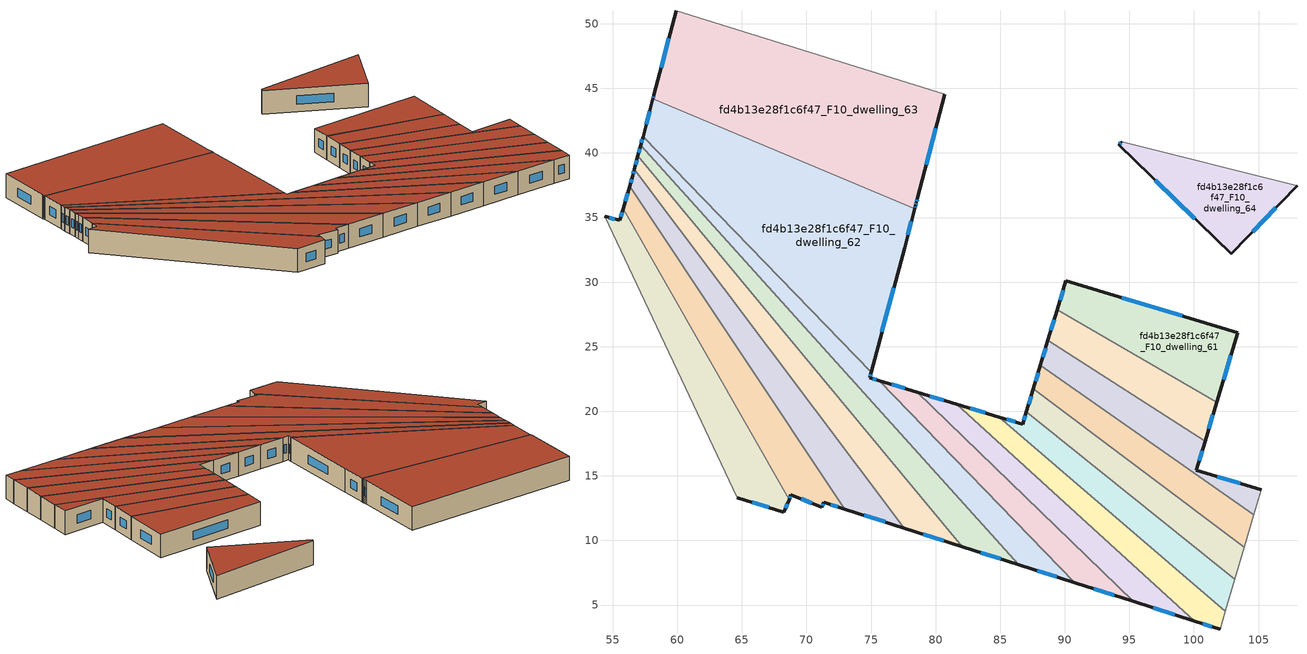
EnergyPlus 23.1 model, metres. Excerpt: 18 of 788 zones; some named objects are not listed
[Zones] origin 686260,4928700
fd4b13e28f1c6f47_F10_dwelling_47
 floor to fd4b13e28f1c6f47_F9_dwelling_47 (EU_floor_Construction): 55.8,35.69 68.65,13.16 68.26,12.19 64.63,13.32 54.36,35.1 55.54,34.78 z30
 wall outside (EU_wall_Construction): 55.8,35.69 55.54,34.78 54.36,35.1 / 64.63,13.32 68.26,12.19 68.65,13.16 z30:33
 wall to fd4b13e28f1c6f47_F10_dwelling_46 (EU_wall_Construction): 54.36,35.1 64.63,13.32 z30:33
 wall to fd4b13e28f1c6f47_F10_dwelling_48 (EU_wall_Construction): 68.65,13.16 55.8,35.69 z30:33
 window (EU_Window_Construction): 55.16,34.88 54.74,35 / 55.72,35.39 55.62,35.07 / 68.38,12.5 68.52,12.84 / 65.81,12.95 67.08,12.56 z30.97:32.03
 roof outside (EU_roof_Construction): 68.26,12.19 68.65,13.16 55.8,35.69 55.54,34.78 54.36,35.1 64.63,13.32 z33
fd4b13e28f1c6f47_F10_dwelling_48
 floor to fd4b13e28f1c6f47_F9_dwelling_48 (EU_floor_Construction): 56.31,37.43 72.96,12.43 71.34,12.95 71.2,12.57 68.8,13.53 68.65,13.16 55.8,35.69 z30
 wall outside (EU_wall_Construction): 68.65,13.16 68.8,13.53 71.2,12.57 71.34,12.95 72.96,12.43 / 56.31,37.43 55.8,35.69 z30:33
 wall to fd4b13e28f1c6f47_F10_dwelling_49 (EU_wall_Construction): 72.96,12.43 56.31,37.43 z30:33
 window (EU_Window_Construction): 69.58,13.22 70.42,12.88 / 68.7,13.28 68.75,13.41 / 56.15,36.87 55.97,36.25 / 71.86,12.78 72.43,12.6 / 71.24,12.69 71.29,12.83 z30.97:32.03
 roof outside (EU_roof_Construction): 72.96,12.43 56.31,37.43 55.8,35.69 68.65,13.16 68.8,13.53 71.2,12.57 71.34,12.95 z33
fd4b13e28f1c6f47_F10_dwelling_49
 floor to fd4b13e28f1c6f47_F9_dwelling_49 (EU_floor_Construction): 56.68,38.74 77.58,10.95 72.96,12.43 56.31,37.43 56.55,38.24 z30
 wall outside (EU_wall_Construction): 56.68,38.74 56.55,38.24 56.31,37.43 / 72.96,12.43 77.58,10.95 z30:33
 wall to fd4b13e28f1c6f47_F10_dwelling_50 (EU_wall_Construction): 77.58,10.95 56.68,38.74 z30:33
 window (EU_Window_Construction): 56.47,37.98 56.39,37.69 / 56.64,38.58 56.59,38.4 / 74.46,11.95 76.08,11.43 z30.97:32.03
 roof outside (EU_roof_Construction): 77.58,10.95 56.68,38.74 56.55,38.24 56.31,37.43 72.96,12.43 z33
fd4b13e28f1c6f47_F10_dwelling_50
 floor to fd4b13e28f1c6f47_F9_dwelling_50 (EU_floor_Construction): 56.95,39.77 82.06,9.52 77.58,10.95 56.68,38.74 z30
 wall outside (EU_wall_Construction): 56.95,39.77 56.68,38.74 / 77.58,10.95 82.06,9.52 z30:33
 wall to fd4b13e28f1c6f47_F10_dwelling_51 (EU_wall_Construction): 82.06,9.52 56.95,39.77 z30:33
 window (EU_Window_Construction): 56.86,39.43 56.77,39.07 / 79.03,10.49 80.61,9.98 z30.97:32.03
 roof outside (EU_roof_Construction): 82.06,9.52 56.95,39.77 56.68,38.74 77.58,10.95 z33
fd4b13e28f1c6f47_F10_dwelling_51
 floor to fd4b13e28f1c6f47_F9_dwelling_51 (EU_floor_Construction): 57.17,40.59 86.45,8.11 82.06,9.52 56.95,39.77 z30
 wall outside (EU_wall_Construction): 57.17,40.59 56.95,39.77 / 82.06,9.52 86.45,8.11 z30:33
 wall to fd4b13e28f1c6f47_F10_dwelling_52 (EU_wall_Construction): 86.45,8.11 57.17,40.59 z30:33
 window (EU_Window_Construction): 57.09,40.32 57.02,40.03 / 83.49,9.06 85.03,8.57 z30.97:32.03
 roof outside (EU_roof_Construction): 86.45,8.11 57.17,40.59 56.95,39.77 82.06,9.52 z33
fd4b13e28f1c6f47_F10_dwelling_52
 floor to fd4b13e28f1c6f47_F9_dwelling_52 (EU_floor_Construction): 75,23.02 74.89,22.59 75.65,22.36 90.78,6.73 86.45,8.11 57.17,40.59 57.34,41.26 z30
 wall outside (EU_wall_Construction): 57.34,41.26 57.17,40.59 / 75.65,22.36 74.89,22.59 75,23.02 / 86.45,8.11 90.78,6.73 z30:33
 wall to fd4b13e28f1c6f47_F10_dwelling_62 (EU_wall_Construction): 75,23.02 57.34,41.26 z30:33
 wall to fd4b13e28f1c6f47_F10_dwelling_53 (EU_wall_Construction): 90.78,6.73 75.65,22.36 z30:33
 window (EU_Window_Construction): 57.29,41.04 57.22,40.81 / 74.92,22.73 74.97,22.88 / 75.4,22.43 75.13,22.51 / 87.86,7.66 89.38,7.18 z30.97:32.03
 roof outside (EU_roof_Construction): 90.78,6.73 75.65,22.36 74.89,22.59 75,23.02 57.34,41.26 57.17,40.59 86.45,8.11 z33
fd4b13e28f1c6f47_F10_dwelling_53
 floor to fd4b13e28f1c6f47_F9_dwelling_53 (EU_floor_Construction): 90.78,6.73 75.65,22.36 78.56,21.48 95.3,5.28 z30
 wall outside (EU_wall_Construction): 78.56,21.48 75.65,22.36 / 90.78,6.73 95.3,5.28 z30:33
 wall to fd4b13e28f1c6f47_F10_dwelling_54 (EU_wall_Construction): 95.3,5.28 78.56,21.48 z30:33
 window (EU_Window_Construction): 77.62,21.76 76.59,22.07 / 92.25,6.26 93.83,5.75 z30.97:32.03
 roof outside (EU_roof_Construction): 95.3,5.28 78.56,21.48 75.65,22.36 90.78,6.73 z33
fd4b13e28f1c6f47_F10_dwelling_54
 floor to fd4b13e28f1c6f47_F9_dwelling_54 (EU_floor_Construction): 95.3,5.28 78.56,21.48 81.62,20.55 100.06,3.76 z30
 wall outside (EU_wall_Construction): 81.62,20.55 78.56,21.48 / 95.3,5.28 100.06,3.76 z30:33
 wall to fd4b13e28f1c6f47_F10_dwelling_55 (EU_wall_Construction): 100.06,3.76 81.62,20.55 z30:33
 window (EU_Window_Construction): 80.63,20.85 79.55,21.18 / 96.84,4.79 98.52,4.25 z30.97:32.03
 roof outside (EU_roof_Construction): 100.06,3.76 81.62,20.55 78.56,21.48 95.3,5.28 z33
fd4b13e28f1c6f47_F10_dwelling_55
 floor to fd4b13e28f1c6f47_F9_dwelling_55 (EU_floor_Construction): 102.44,4.51 102.03,3.13 100.06,3.76 81.62,20.55 84.93,19.55 z30
 wall outside (EU_wall_Construction): 84.93,19.55 81.62,20.55 / 100.06,3.76 102.03,3.13 z30:33
 wall to fd4b13e28f1c6f47_F10_dwelling_56 (EU_wall_Construction): 102.44,4.51 84.93,19.55 z30:33
 wall adiabatic (EU_wall_Construction): 102.03,3.13 102.44,4.51 z30:33
 window (EU_Window_Construction): 83.86,19.88 82.69,20.23 / 100.7,3.55 101.39,3.33 z30.97:32.03
 roof outside (EU_roof_Construction): 102.03,3.13 102.44,4.51 84.93,19.55 81.62,20.55 100.06,3.76 z33
fd4b13e28f1c6f47_F10_dwelling_56
 floor to fd4b13e28f1c6f47_F9_dwelling_56 (EU_floor_Construction): 103.17,6.98 102.44,4.51 84.93,19.55 86.74,19.01 87.03,19.97 z30
 wall outside (EU_wall_Construction): 87.03,19.97 86.74,19.01 84.93,19.55 z30:33
 wall to fd4b13e28f1c6f47_F10_dwelling_57 (EU_wall_Construction): 103.17,6.98 87.03,19.97 z30:33
 wall adiabatic (EU_wall_Construction): 102.44,4.51 103.17,6.98 z30:33
 window (EU_Window_Construction): 86.15,19.19 85.51,19.38 / 86.93,19.66 86.83,19.32 z30.97:32.03
 roof outside (EU_roof_Construction): 102.44,4.51 103.17,6.98 87.03,19.97 86.74,19.01 84.93,19.55 z33
fd4b13e28f1c6f47_F10_dwelling_57
 floor to fd4b13e28f1c6f47_F9_dwelling_57 (EU_floor_Construction): 103.91,9.48 103.17,6.98 87.03,19.97 87.57,21.76 z30
 wall outside (EU_wall_Construction): 87.57,21.76 87.03,19.97 z30:33
 wall adiabatic (EU_wall_Construction): 103.17,6.98 103.91,9.48 z30:33
 wall to fd4b13e28f1c6f47_F10_dwelling_58 (EU_wall_Construction): 103.91,9.48 87.57,21.76 z30:33
 window (EU_Window_Construction): 87.39,21.18 87.2,20.55 z30.97:32.03
 roof outside (EU_roof_Construction): 103.17,6.98 103.91,9.48 87.57,21.76 87.03,19.97 z33
fd4b13e28f1c6f47_F10_dwelling_58
 floor to fd4b13e28f1c6f47_F9_dwelling_58 (EU_floor_Construction): 104.65,11.98 103.91,9.48 87.57,21.76 88.11,23.55 z30
 wall outside (EU_wall_Construction): 88.11,23.55 87.57,21.76 z30:33
 wall adiabatic (EU_wall_Construction): 103.91,9.48 104.65,11.98 z30:33
 wall to fd4b13e28f1c6f47_F10_dwelling_59 (EU_wall_Construction): 104.65,11.98 88.11,23.55 z30:33
 window (EU_Window_Construction): 87.94,22.97 87.74,22.34 z30.97:32.03
 roof outside (EU_roof_Construction): 103.91,9.48 104.65,11.98 88.11,23.55 87.57,21.76 z33
fd4b13e28f1c6f47_F10_dwelling_59
 floor to fd4b13e28f1c6f47_F9_dwelling_59 (EU_floor_Construction): 100.86,17.69 100.19,15.45 105.22,13.91 104.65,11.98 88.11,23.55 88.7,25.5 z30
 wall outside (EU_wall_Construction): 88.7,25.5 88.11,23.55 / 105.22,13.91 100.19,15.45 100.86,17.69 z30:33
 wall adiabatic (EU_wall_Construction): 104.65,11.98 105.22,13.91 z30:33
 wall to fd4b13e28f1c6f47_F10_dwelling_60 (EU_wall_Construction): 100.86,17.69 88.7,25.5 z30:33
 window (EU_Window_Construction): 88.51,24.87 88.3,24.18 / 100.41,16.17 100.64,16.96 / 103.59,14.41 101.82,14.95 z30.97:32.03
 roof outside (EU_roof_Construction): 104.65,11.98 105.22,13.91 100.19,15.45 100.86,17.69 88.7,25.5 88.11,23.55 z33
fd4b13e28f1c6f47_F10_dwelling_60
 floor to fd4b13e28f1c6f47_F9_dwelling_60 (EU_floor_Construction): 101.77,20.69 100.86,17.69 88.7,25.5 89.41,27.86 z30
 wall outside (EU_wall_Construction): 100.86,17.69 101.77,20.69 / 89.41,27.86 88.7,25.5 z30:33
 wall to fd4b13e28f1c6f47_F10_dwelling_61 (EU_wall_Construction): 101.77,20.69 89.41,27.86 z30:33
 window (EU_Window_Construction): 101.16,18.66 101.47,19.72 / 89.18,27.09 88.93,26.26 z30.97:32.03
 roof outside (EU_roof_Construction): 100.86,17.69 101.77,20.69 89.41,27.86 88.7,25.5 z33
fd4b13e28f1c6f47_F10_dwelling_61
 floor to fd4b13e28f1c6f47_F9_dwelling_61 (EU_floor_Construction): 103.4,26.08 101.77,20.69 89.41,27.86 90.09,30.09 z30
 wall outside (EU_wall_Construction): 101.77,20.69 103.4,26.08 90.09,30.09 89.41,27.86 z30:33
 window (EU_Window_Construction): 102.3,22.44 102.87,24.33 / 89.87,29.37 89.63,28.58 / 99.08,27.38 94.4,28.79 z30.97:32.03
 roof outside (EU_roof_Construction): 101.77,20.69 103.4,26.08 90.09,30.09 89.41,27.86 z33
fd4b13e28f1c6f47_F10_dwelling_62
 floor to fd4b13e28f1c6f47_F9_dwelling_62 (EU_floor_Construction): 78.39,35.69 77.6,32.68 75,23.02 57.34,41.26 58.11,44.19 z30
 wall outside (EU_wall_Construction): 75,23.02 77.6,32.68 78.39,35.69 / 58.11,44.19 57.34,41.26 z30:33
 wall to fd4b13e28f1c6f47_F10_dwelling_63 (EU_wall_Construction): 78.39,35.69 58.11,44.19 z30:33
 window (EU_Window_Construction): 77.85,33.66 78.13,34.72 / 75.84,26.15 76.76,29.55 / 57.86,43.24 57.59,42.21 z30.97:32.03
 roof outside (EU_roof_Construction): 75,23.02 77.6,32.68 78.39,35.69 58.11,44.19 57.34,41.26 z33
fd4b13e28f1c6f47_F10_dwelling_63
 floor to fd4b13e28f1c6f47_F9_dwelling_63 (EU_floor_Construction): 80.7,44.55 78.59,36.47 78.51,36.15 78.46,35.99 78.44,35.89 78.4,35.74 78.39,35.69 58.11,44.19 58.13,44.24 58.17,44.38 58.19,44.48 59.91,51.01 z30
 wall outside (EU_wall_Construction): 59.91,51.01 58.19,44.48 58.17,44.38 58.13,44.24 58.11,44.19 / 78.39,35.69 78.4,35.74 78.44,35.89 78.46,35.99 78.51,36.15 78.59,36.47 80.7,44.55 z30:33
 wall to fd4b13e28f1c6f47_F10_dwelling_1 (EU_wall_Construction): 80.7,44.55 59.91,51.01 z30:33
 window (EU_Window_Construction): 58.15,44.34 58.14,44.29 / 59.35,48.89 58.75,46.6 / 79.28,39.09 80.02,41.93 / 78.53,36.25 78.56,36.37 / 78.48,36.04 78.49,36.09 / 78.41,35.79 78.42,35.84 z30.97:32.03
 roof outside (EU_roof_Construction): 78.51,36.15 78.59,36.47 80.7,44.55 59.91,51.01 58.19,44.48 58.17,44.38 58.13,44.24 58.11,44.19 78.39,35.69 78.4,35.74 78.44,35.89 78.46,35.99 z33
fd4b13e28f1c6f47_F10_dwelling_64
 floor to fd4b13e28f1c6f47_F9_dwelling_64 (EU_floor_Construction): 107.98,37.45 102.91,32.19 94.17,40.62 94.41,40.87 z30
 wall outside (EU_wall_Construction): 94.41,40.87 94.17,40.62 102.91,32.19 107.98,37.45 z30:33
 wall to fd4b13e28f1c6f47_F10_dwelling_65 (EU_wall_Construction): 107.98,37.45 94.41,40.87 z30:33
 window (EU_Window_Construction): 94.33,40.79 94.25,40.7 / 104.55,33.89 106.34,35.74 / 97,37.89 100.07,34.92 z30.97:32.03
 roof outside (EU_roof_Construction): 102.91,32.19 107.98,37.45 94.41,40.87 94.17,40.62 z33
[Building]
EU S2 Campaign: North Axis=0; Terrain=City; Solar Distribution=FullExterior
[Site:Location]
Bologna: Latitude=44.5; Longitude=11.25; Time Zone=1; Elevation=37
[SizingPeriod:WeatherFileDays]
AnnualSizingPeriod: Begin Month=1; Begin Day of Month=1; End Month=12; End Day of Month=31; Day of Week for Start Day=Monday; Use Weather File Daylight Saving Period=No; Use Weather File Rain and Snow Indicators=No
[MATERIAL]
EU_InternalMass_Material: Roughness=MediumRough; Thickness=0.1; Conductivity=1; Density=1800; Specific Heat=900; Thermal Absorptance=0.9; Solar Absorptance=0.7; Visible Absorptance=0.7
[MATERIAL:NOMASS] Roughness=MediumRough; Thermal Absorptance=0.9; Solar Absorptance=0.7; Visible Absorptance=0.7
Name | Thermal Resistance
EU_wall_NoMass | 0.779417
EU_roof_NoMass | 0.435466
EU_floor_NoMass | 0.588222
[WINDOWMATERIAL:SIMPLEGLAZINGSYSTEM]
EU_Window_SimpleGlazing: UFactor=5.16242; Solar Heat Gain Coefficient=0.85; Visible Transmittance=0.85
[CONSTRUCTION]
EU_wall_Construction: EU_wall_NoMass
EU_roof_Construction: EU_roof_NoMass
EU_floor_Construction: EU_floor_NoMass
EU_Window_Construction: EU_Window_SimpleGlazing
EU_InternalMass_Construction: EU_InternalMass_Material
[ZONE] Type=1; Multiplier=1; Ceiling Height=autocalculate; Floor Area=autocalculate; Part of Total Floor Area=Yes
Name | Volume
fd4b13e28f1c6f47_F10_dwelling_47 | 192.736
fd4b13e28f1c6f47_F10_dwelling_48 | 192.786
fd4b13e28f1c6f47_F10_dwelling_49 | 192.72
fd4b13e28f1c6f47_F10_dwelling_50 | 192.804
fd4b13e28f1c6f47_F10_dwelling_51 | 192.759
fd4b13e28f1c6f47_F10_dwelling_52 | 192.728
fd4b13e28f1c6f47_F10_dwelling_53 | 121.751
fd4b13e28f1c6f47_F10_dwelling_54 | 129.023
fd4b13e28f1c6f47_F10_dwelling_55 | 133.568
fd4b13e28f1c6f47_F10_dwelling_56 | 129.47
fd4b13e28f1c6f47_F10_dwelling_57 | 128.679
fd4b13e28f1c6f47_F10_dwelling_58 | 128.791
fd4b13e28f1c6f47_F10_dwelling_59 | 115.576
fd4b13e28f1c6f47_F10_dwelling_60 | 116.77
fd4b13e28f1c6f47_F10_dwelling_61 | 166.024
fd4b13e28f1c6f47_F10_dwelling_62 | 527.246
fd4b13e28f1c6f47_F10_dwelling_63 | 528.808
fd4b13e28f1c6f47_F10_dwelling_64 | 139.54
[INTERNALMASS] Construction=EU_InternalMass_Construction
Name | Zone or ZoneList | Surface Area
fd4b13e28f1c6f47_F10_dwelling_47_EU_InternalMass | fd4b13e28f1c6f47_F10_dwelling_47 | 64.2455
fd4b13e28f1c6f47_F10_dwelling_48_EU_InternalMass | fd4b13e28f1c6f47_F10_dwelling_48 | 64.2628
fd4b13e28f1c6f47_F10_dwelling_49_EU_InternalMass | fd4b13e28f1c6f47_F10_dwelling_49 | 64.2406
fd4b13e28f1c6f47_F10_dwelling_50_EU_InternalMass | fd4b13e28f1c6f47_F10_dwelling_50 | 64.2682
fd4b13e28f1c6f47_F10_dwelling_51_EU_InternalMass | fd4b13e28f1c6f47_F10_dwelling_51 | 64.2529
fd4b13e28f1c6f47_F10_dwelling_52_EU_InternalMass | fd4b13e28f1c6f47_F10_dwelling_52 | 64.2428
fd4b13e28f1c6f47_F10_dwelling_53_EU_InternalMass | fd4b13e28f1c6f47_F10_dwelling_53 | 40.5834
fd4b13e28f1c6f47_F10_dwelling_54_EU_InternalMass | fd4b13e28f1c6f47_F10_dwelling_54 | 43.0077
fd4b13e28f1c6f47_F10_dwelling_55_EU_InternalMass | fd4b13e28f1c6f47_F10_dwelling_55 | 44.5228
fd4b13e28f1c6f47_F10_dwelling_56_EU_InternalMass | fd4b13e28f1c6f47_F10_dwelling_56 | 43.1566
fd4b13e28f1c6f47_F10_dwelling_57_EU_InternalMass | fd4b13e28f1c6f47_F10_dwelling_57 | 42.8931
fd4b13e28f1c6f47_F10_dwelling_58_EU_InternalMass | fd4b13e28f1c6f47_F10_dwelling_58 | 42.9303
fd4b13e28f1c6f47_F10_dwelling_59_EU_InternalMass | fd4b13e28f1c6f47_F10_dwelling_59 | 38.5166
fd4b13e28f1c6f47_F10_dwelling_60_EU_InternalMass | fd4b13e28f1c6f47_F10_dwelling_60 | 38.9306
fd4b13e28f1c6f47_F10_dwelling_61_EU_InternalMass | fd4b13e28f1c6f47_F10_dwelling_61 | 55.3443
fd4b13e28f1c6f47_F10_dwelling_62_EU_InternalMass | fd4b13e28f1c6f47_F10_dwelling_62 | 175.731
fd4b13e28f1c6f47_F10_dwelling_63_EU_InternalMass | fd4b13e28f1c6f47_F10_dwelling_63 | 176.279
fd4b13e28f1c6f47_F10_dwelling_64_EU_InternalMass | fd4b13e28f1c6f47_F10_dwelling_64 | 46.5144
[OTHEREQUIPMENT] Fuel Type=Electricity; Design Level Calculation Method=Watts/Area; Power per Zone Floor Area=1; Fraction Latent=0; Fraction Radiant=0; Fraction Lost=0; Carbon Dioxide Generation Rate=0; EndUse Subcategory=EU_Step8_InternalGains
Name | Zone or ZoneList or Space or SpaceList | Schedule
EU_Step8_InternalGain_fd4b13e28f1c6f47_F10_dwelling_47_f000 | fd4b13e28f1c6f47_F10_dwelling_47 | EU_Step8_GainSchedule_fd4b13e28f1c6f47_F10_dwelling_47_f000
EU_Step8_InternalGain_fd4b13e28f1c6f47_F10_dwelling_48_f000 | fd4b13e28f1c6f47_F10_dwelling_48 | EU_Step8_GainSchedule_fd4b13e28f1c6f47_F10_dwelling_48_f000
EU_Step8_InternalGain_fd4b13e28f1c6f47_F10_dwelling_49_f000 | fd4b13e28f1c6f47_F10_dwelling_49 | EU_Step8_GainSchedule_fd4b13e28f1c6f47_F10_dwelling_49_f000
EU_Step8_InternalGain_fd4b13e28f1c6f47_F10_dwelling_50_f000 | fd4b13e28f1c6f47_F10_dwelling_50 | EU_Step8_GainSchedule_fd4b13e28f1c6f47_F10_dwelling_50_f000
EU_Step8_InternalGain_fd4b13e28f1c6f47_F10_dwelling_51_f000 | fd4b13e28f1c6f47_F10_dwelling_51 | EU_Step8_GainSchedule_fd4b13e28f1c6f47_F10_dwelling_51_f000
EU_Step8_InternalGain_fd4b13e28f1c6f47_F10_dwelling_52_f000 | fd4b13e28f1c6f47_F10_dwelling_52 | EU_Step8_GainSchedule_fd4b13e28f1c6f47_F10_dwelling_52_f000
EU_Step8_InternalGain_fd4b13e28f1c6f47_F10_dwelling_53_f000 | fd4b13e28f1c6f47_F10_dwelling_53 | EU_Step8_GainSchedule_fd4b13e28f1c6f47_F10_dwelling_53_f000
EU_Step8_InternalGain_fd4b13e28f1c6f47_F10_dwelling_54_f000 | fd4b13e28f1c6f47_F10_dwelling_54 | EU_Step8_GainSchedule_fd4b13e28f1c6f47_F10_dwelling_54_f000
EU_Step8_InternalGain_fd4b13e28f1c6f47_F10_dwelling_55_f000 | fd4b13e28f1c6f47_F10_dwelling_55 | EU_Step8_GainSchedule_fd4b13e28f1c6f47_F10_dwelling_55_f000
EU_Step8_InternalGain_fd4b13e28f1c6f47_F10_dwelling_56_f000 | fd4b13e28f1c6f47_F10_dwelling_56 | EU_Step8_GainSchedule_fd4b13e28f1c6f47_F10_dwelling_56_f000
EU_Step8_InternalGain_fd4b13e28f1c6f47_F10_dwelling_57_f000 | fd4b13e28f1c6f47_F10_dwelling_57 | EU_Step8_GainSchedule_fd4b13e28f1c6f47_F10_dwelling_57_f000
EU_Step8_InternalGain_fd4b13e28f1c6f47_F10_dwelling_58_f000 | fd4b13e28f1c6f47_F10_dwelling_58 | EU_Step8_GainSchedule_fd4b13e28f1c6f47_F10_dwelling_58_f000
EU_Step8_InternalGain_fd4b13e28f1c6f47_F10_dwelling_59_f000 | fd4b13e28f1c6f47_F10_dwelling_59 | EU_Step8_GainSchedule_fd4b13e28f1c6f47_F10_dwelling_59_f000
EU_Step8_InternalGain_fd4b13e28f1c6f47_F10_dwelling_60_f000 | fd4b13e28f1c6f47_F10_dwelling_60 | EU_Step8_GainSchedule_fd4b13e28f1c6f47_F10_dwelling_60_f000
EU_Step8_InternalGain_fd4b13e28f1c6f47_F10_dwelling_61_f000 | fd4b13e28f1c6f47_F10_dwelling_61 | EU_Step8_GainSchedule_fd4b13e28f1c6f47_F10_dwelling_61_f000
EU_Step8_InternalGain_fd4b13e28f1c6f47_F10_dwelling_62_f000 | fd4b13e28f1c6f47_F10_dwelling_62 | EU_Step8_GainSchedule_fd4b13e28f1c6f47_F10_dwelling_62_f000
EU_Step8_InternalGain_fd4b13e28f1c6f47_F10_dwelling_63_f000 | fd4b13e28f1c6f47_F10_dwelling_63 | EU_Step8_GainSchedule_fd4b13e28f1c6f47_F10_dwelling_63_f000
EU_Step8_InternalGain_fd4b13e28f1c6f47_F10_dwelling_64_f000 | fd4b13e28f1c6f47_F10_dwelling_64 | EU_Step8_GainSchedule_fd4b13e28f1c6f47_F10_dwelling_64_f000
[ZONEVENTILATION:DESIGNFLOWRATE] Schedule=EU_AlwaysOn; Design Flow Rate Calculation Method=AirChanges/Hour; Air Changes per Hour=0.712058; Ventilation Type=Natural; Fan Pressure Rise=0; Fan Total Efficiency=1; Constant Term Coefficient=1; Temperature Term Coefficient=0; Velocity Term Coefficient=0; Velocity Squared Term Coefficient=0; Minimum Indoor Temperature=-100; Maximum Indoor Temperature=100; Delta Temperature=-100; Minimum Outdoor Temperature=-100; Maximum Outdoor Temperature=100; Maximum Wind Speed=40
Name | Zone or ZoneList or Space or SpaceList
EU_ConstantAir_fd4b13e28f1c6f47_F10_dwelling_47 | fd4b13e28f1c6f47_F10_dwelling_47
EU_ConstantAir_fd4b13e28f1c6f47_F10_dwelling_48 | fd4b13e28f1c6f47_F10_dwelling_48
EU_ConstantAir_fd4b13e28f1c6f47_F10_dwelling_49 | fd4b13e28f1c6f47_F10_dwelling_49
EU_ConstantAir_fd4b13e28f1c6f47_F10_dwelling_50 | fd4b13e28f1c6f47_F10_dwelling_50
EU_ConstantAir_fd4b13e28f1c6f47_F10_dwelling_51 | fd4b13e28f1c6f47_F10_dwelling_51
EU_ConstantAir_fd4b13e28f1c6f47_F10_dwelling_52 | fd4b13e28f1c6f47_F10_dwelling_52
EU_ConstantAir_fd4b13e28f1c6f47_F10_dwelling_53 | fd4b13e28f1c6f47_F10_dwelling_53
EU_ConstantAir_fd4b13e28f1c6f47_F10_dwelling_54 | fd4b13e28f1c6f47_F10_dwelling_54
EU_ConstantAir_fd4b13e28f1c6f47_F10_dwelling_55 | fd4b13e28f1c6f47_F10_dwelling_55
EU_ConstantAir_fd4b13e28f1c6f47_F10_dwelling_56 | fd4b13e28f1c6f47_F10_dwelling_56
EU_ConstantAir_fd4b13e28f1c6f47_F10_dwelling_57 | fd4b13e28f1c6f47_F10_dwelling_57
EU_ConstantAir_fd4b13e28f1c6f47_F10_dwelling_58 | fd4b13e28f1c6f47_F10_dwelling_58
EU_ConstantAir_fd4b13e28f1c6f47_F10_dwelling_59 | fd4b13e28f1c6f47_F10_dwelling_59
EU_ConstantAir_fd4b13e28f1c6f47_F10_dwelling_60 | fd4b13e28f1c6f47_F10_dwelling_60
EU_ConstantAir_fd4b13e28f1c6f47_F10_dwelling_61 | fd4b13e28f1c6f47_F10_dwelling_61
EU_ConstantAir_fd4b13e28f1c6f47_F10_dwelling_62 | fd4b13e28f1c6f47_F10_dwelling_62
EU_ConstantAir_fd4b13e28f1c6f47_F10_dwelling_63 | fd4b13e28f1c6f47_F10_dwelling_63
EU_ConstantAir_fd4b13e28f1c6f47_F10_dwelling_64 | fd4b13e28f1c6f47_F10_dwelling_64
[HVACTEMPLATE:ZONE:IDEALLOADSAIRSYSTEM] System Availability Schedule=EU_AlwaysOn; Maximum Heating Supply Air Temperature=50; Minimum Cooling Supply Air Temperature=13; Maximum Heating Supply Air Humidity Ratio=0.0156; Minimum Cooling Supply Air Humidity Ratio=0.0077; Heating Limit=NoLimit; Cooling Limit=NoLimit; Heating Availability Schedule=EU_AlwaysOn; Cooling Availability Schedule=EU_CoolingOff; Dehumidification Control Type=ConstantSensibleHeatRatio; Cooling Sensible Heat Ratio=0.7; Dehumidification Setpoint=60; Humidification Control Type=None; Humidification Setpoint=30; Outdoor Air Method=None; Outdoor Air Flow Rate per Person=0.00944; Outdoor Air Flow Rate per Zone Floor Area=0; Outdoor Air Flow Rate per Zone=0; Demand Controlled Ventilation Type=None; Outdoor Air Economizer Type=NoEconomizer; Heat Recovery Type=None; Sensible Heat Recovery Effectiveness=0.7; Latent Heat Recovery Effectiveness=0.65
Name | Template Thermostat
fd4b13e28f1c6f47_F10_dwelling_47 | EU_HeatOnly_fd4b13e28f1c6f47_F10_dwelling_47
fd4b13e28f1c6f47_F10_dwelling_48 | EU_HeatOnly_fd4b13e28f1c6f47_F10_dwelling_48
fd4b13e28f1c6f47_F10_dwelling_49 | EU_HeatOnly_fd4b13e28f1c6f47_F10_dwelling_49
fd4b13e28f1c6f47_F10_dwelling_50 | EU_HeatOnly_fd4b13e28f1c6f47_F10_dwelling_50
fd4b13e28f1c6f47_F10_dwelling_51 | EU_HeatOnly_fd4b13e28f1c6f47_F10_dwelling_51
fd4b13e28f1c6f47_F10_dwelling_52 | EU_HeatOnly_fd4b13e28f1c6f47_F10_dwelling_52
fd4b13e28f1c6f47_F10_dwelling_53 | EU_HeatOnly_fd4b13e28f1c6f47_F10_dwelling_53
fd4b13e28f1c6f47_F10_dwelling_54 | EU_HeatOnly_fd4b13e28f1c6f47_F10_dwelling_54
fd4b13e28f1c6f47_F10_dwelling_55 | EU_HeatOnly_fd4b13e28f1c6f47_F10_dwelling_55
fd4b13e28f1c6f47_F10_dwelling_56 | EU_HeatOnly_fd4b13e28f1c6f47_F10_dwelling_56
fd4b13e28f1c6f47_F10_dwelling_57 | EU_HeatOnly_fd4b13e28f1c6f47_F10_dwelling_57
fd4b13e28f1c6f47_F10_dwelling_58 | EU_HeatOnly_fd4b13e28f1c6f47_F10_dwelling_58
fd4b13e28f1c6f47_F10_dwelling_59 | EU_HeatOnly_fd4b13e28f1c6f47_F10_dwelling_59
fd4b13e28f1c6f47_F10_dwelling_60 | EU_HeatOnly_fd4b13e28f1c6f47_F10_dwelling_60
fd4b13e28f1c6f47_F10_dwelling_61 | EU_HeatOnly_fd4b13e28f1c6f47_F10_dwelling_61
fd4b13e28f1c6f47_F10_dwelling_62 | EU_HeatOnly_fd4b13e28f1c6f47_F10_dwelling_62
fd4b13e28f1c6f47_F10_dwelling_63 | EU_HeatOnly_fd4b13e28f1c6f47_F10_dwelling_63
fd4b13e28f1c6f47_F10_dwelling_64 | EU_HeatOnly_fd4b13e28f1c6f47_F10_dwelling_64
[SIZING:ZONE] Zone Cooling Design Supply Air Temperature Input Method=SupplyAirTemperature; Zone Cooling Design Supply Air Temperature=13; Zone Heating Design Supply Air Temperature Input Method=SupplyAirTemperature; Zone Heating Design Supply Air Temperature=50; Zone Cooling Design Supply Air Humidity Ratio=0.008; Zone Heating Design Supply Air Humidity Ratio=0.008; Cooling Design Air Flow Method=DesignDay; Cooling Design Air Flow Rate=0; Cooling Minimum Air Flow per Zone Floor Area=0.000762; Cooling Minimum Air Flow=0; Cooling Minimum Air Flow Fraction=0.2; Heating Design Air Flow Method=DesignDay; Heating Design Air Flow Rate=0; Heating Maximum Air Flow per Zone Floor Area=0.002032; Heating Maximum Air Flow=0.141576; Heating Maximum Air Flow Fraction=0.3; Account for Dedicated Outdoor Air System=No; Dedicated Outdoor Air System Control Strategy=NeutralSupplyAir; Dedicated Outdoor Air Low Setpoint Temperature for Design=autosize; Dedicated Outdoor Air High Setpoint Temperature for Design=autosize; Zone Load Sizing Method=Sensible Load Only No Latent Load; Zone Latent Cooling Design Supply Air Humidity Ratio Input Method=HumidityRatioDifference; Zone Cooling Design Supply Air Humidity Ratio Difference=0.005; Zone Latent Heating Design Supply Air Humidity Ratio Input Method=HumidityRatioDifference; Zone Humidification Design Supply Air Humidity Ratio Difference=0.005
fd4b13e28f1c6f47_F10_dwelling_47; fd4b13e28f1c6f47_F10_dwelling_48; fd4b13e28f1c6f47_F10_dwelling_49; fd4b13e28f1c6f47_F10_dwelling_50; fd4b13e28f1c6f47_F10_dwelling_51; fd4b13e28f1c6f47_F10_dwelling_52; fd4b13e28f1c6f47_F10_dwelling_53; fd4b13e28f1c6f47_F10_dwelling_54; fd4b13e28f1c6f47_F10_dwelling_55; fd4b13e28f1c6f47_F10_dwelling_56; fd4b13e28f1c6f47_F10_dwelling_57; fd4b13e28f1c6f47_F10_dwelling_58; fd4b13e28f1c6f47_F10_dwelling_59; fd4b13e28f1c6f47_F10_dwelling_60; fd4b13e28f1c6f47_F10_dwelling_61; fd4b13e28f1c6f47_F10_dwelling_62; fd4b13e28f1c6f47_F10_dwelling_63; fd4b13e28f1c6f47_F10_dwelling_64
[SCHEDULE:CONSTANT]
Name | Hourly Value
EU_AlwaysOn | 1
EU_CoolingOff | 0
[SCHEDULE:FILE] Column Number=1; Rows to Skip at Top=0; Number of Hours of Data=8760; Column Separator=Comma; Interpolate to Timestep=No; Minutes per Item=60; Adjust Schedule for Daylight Savings=Yes
Name | File
EU_Step8_GainSchedule_fd4b13e28f1c6f47_F10_dwelling_47_f000 | ../../schedules/fd4b13e28f1c6f47/fd4b13e28f1c6f47_F10_dwelling_47_f000_gain.csv
EU_Step8_GainSchedule_fd4b13e28f1c6f47_F10_dwelling_48_f000 | ../../schedules/fd4b13e28f1c6f47/fd4b13e28f1c6f47_F10_dwelling_48_f000_gain.csv
EU_Step8_GainSchedule_fd4b13e28f1c6f47_F10_dwelling_49_f000 | ../../schedules/fd4b13e28f1c6f47/fd4b13e28f1c6f47_F10_dwelling_49_f000_gain.csv
EU_Step8_GainSchedule_fd4b13e28f1c6f47_F10_dwelling_50_f000 | ../../schedules/fd4b13e28f1c6f47/fd4b13e28f1c6f47_F10_dwelling_50_f000_gain.csv
EU_Step8_GainSchedule_fd4b13e28f1c6f47_F10_dwelling_51_f000 | ../../schedules/fd4b13e28f1c6f47/fd4b13e28f1c6f47_F10_dwelling_51_f000_gain.csv
EU_Step8_GainSchedule_fd4b13e28f1c6f47_F10_dwelling_52_f000 | ../../schedules/fd4b13e28f1c6f47/fd4b13e28f1c6f47_F10_dwelling_52_f000_gain.csv
EU_Step8_GainSchedule_fd4b13e28f1c6f47_F10_dwelling_53_f000 | ../../schedules/fd4b13e28f1c6f47/fd4b13e28f1c6f47_F10_dwelling_53_f000_gain.csv
EU_Step8_GainSchedule_fd4b13e28f1c6f47_F10_dwelling_54_f000 | ../../schedules/fd4b13e28f1c6f47/fd4b13e28f1c6f47_F10_dwelling_54_f000_gain.csv
EU_Step8_GainSchedule_fd4b13e28f1c6f47_F10_dwelling_55_f000 | ../../schedules/fd4b13e28f1c6f47/fd4b13e28f1c6f47_F10_dwelling_55_f000_gain.csv
EU_Step8_GainSchedule_fd4b13e28f1c6f47_F10_dwelling_56_f000 | ../../schedules/fd4b13e28f1c6f47/fd4b13e28f1c6f47_F10_dwelling_56_f000_gain.csv
EU_Step8_GainSchedule_fd4b13e28f1c6f47_F10_dwelling_57_f000 | ../../schedules/fd4b13e28f1c6f47/fd4b13e28f1c6f47_F10_dwelling_57_f000_gain.csv
EU_Step8_GainSchedule_fd4b13e28f1c6f47_F10_dwelling_58_f000 | ../../schedules/fd4b13e28f1c6f47/fd4b13e28f1c6f47_F10_dwelling_58_f000_gain.csv
EU_Step8_GainSchedule_fd4b13e28f1c6f47_F10_dwelling_59_f000 | ../../schedules/fd4b13e28f1c6f47/fd4b13e28f1c6f47_F10_dwelling_59_f000_gain.csv
EU_Step8_GainSchedule_fd4b13e28f1c6f47_F10_dwelling_60_f000 | ../../schedules/fd4b13e28f1c6f47/fd4b13e28f1c6f47_F10_dwelling_60_f000_gain.csv
EU_Step8_GainSchedule_fd4b13e28f1c6f47_F10_dwelling_61_f000 | ../../schedules/fd4b13e28f1c6f47/fd4b13e28f1c6f47_F10_dwelling_61_f000_gain.csv
EU_Step8_GainSchedule_fd4b13e28f1c6f47_F10_dwelling_62_f000 | ../../schedules/fd4b13e28f1c6f47/fd4b13e28f1c6f47_F10_dwelling_62_f000_gain.csv
EU_Step8_GainSchedule_fd4b13e28f1c6f47_F10_dwelling_63_f000 | ../../schedules/fd4b13e28f1c6f47/fd4b13e28f1c6f47_F10_dwelling_63_f000_gain.csv
EU_Step8_GainSchedule_fd4b13e28f1c6f47_F10_dwelling_64_f000 | ../../schedules/fd4b13e28f1c6f47/fd4b13e28f1c6f47_F10_dwelling_64_f000_gain.csv
